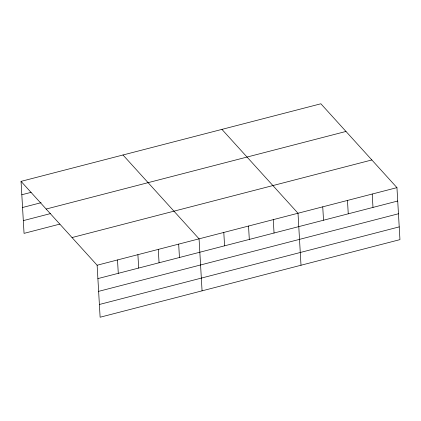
<?xml version="1.0" encoding="UTF-8"?>
<svg xmlns="http://www.w3.org/2000/svg" width="421" height="421" viewBox="0 0 421 421"><rect width="100%" height="100%" fill="white"/><g stroke="black" fill="none" stroke-linecap="round" stroke-linejoin="round"><path stroke-width="0.63" d="M21.05 181.367L320.881 103.776L396.95 187.634L399.95 239.633L100.119 317.224L97.125 265.225L21.05 181.367L24.05 233.366L59.882 224.093M21.824 194.749L31.091 192.355M22.555 207.495L41.09 202.696M46.152 209.042L345.983 131.452M23.313 220.625L50.499 213.589M72.017 237.555L371.848 159.959M97.125 265.225L396.95 187.634M97.893 278.607L397.724 201.017M98.63 291.353L398.461 213.763M99.388 304.483L399.213 226.887M221.935 129.384L298.01 213.242L301.004 265.235M122.99 154.986L199.065 238.844L202.064 290.843M372.217 194.034L372.99 207.421M347.478 200.438L348.251 213.821M322.744 206.837L323.517 220.22M273.271 219.641L274.045 233.024M248.537 226.04L249.311 239.428M223.798 232.445L224.572 245.827M178.678 244.122L179.446 257.505M158.291 249.395L159.059 262.783M137.899 254.673L138.672 268.056M117.512 259.952L118.285 273.334"/></g></svg>
